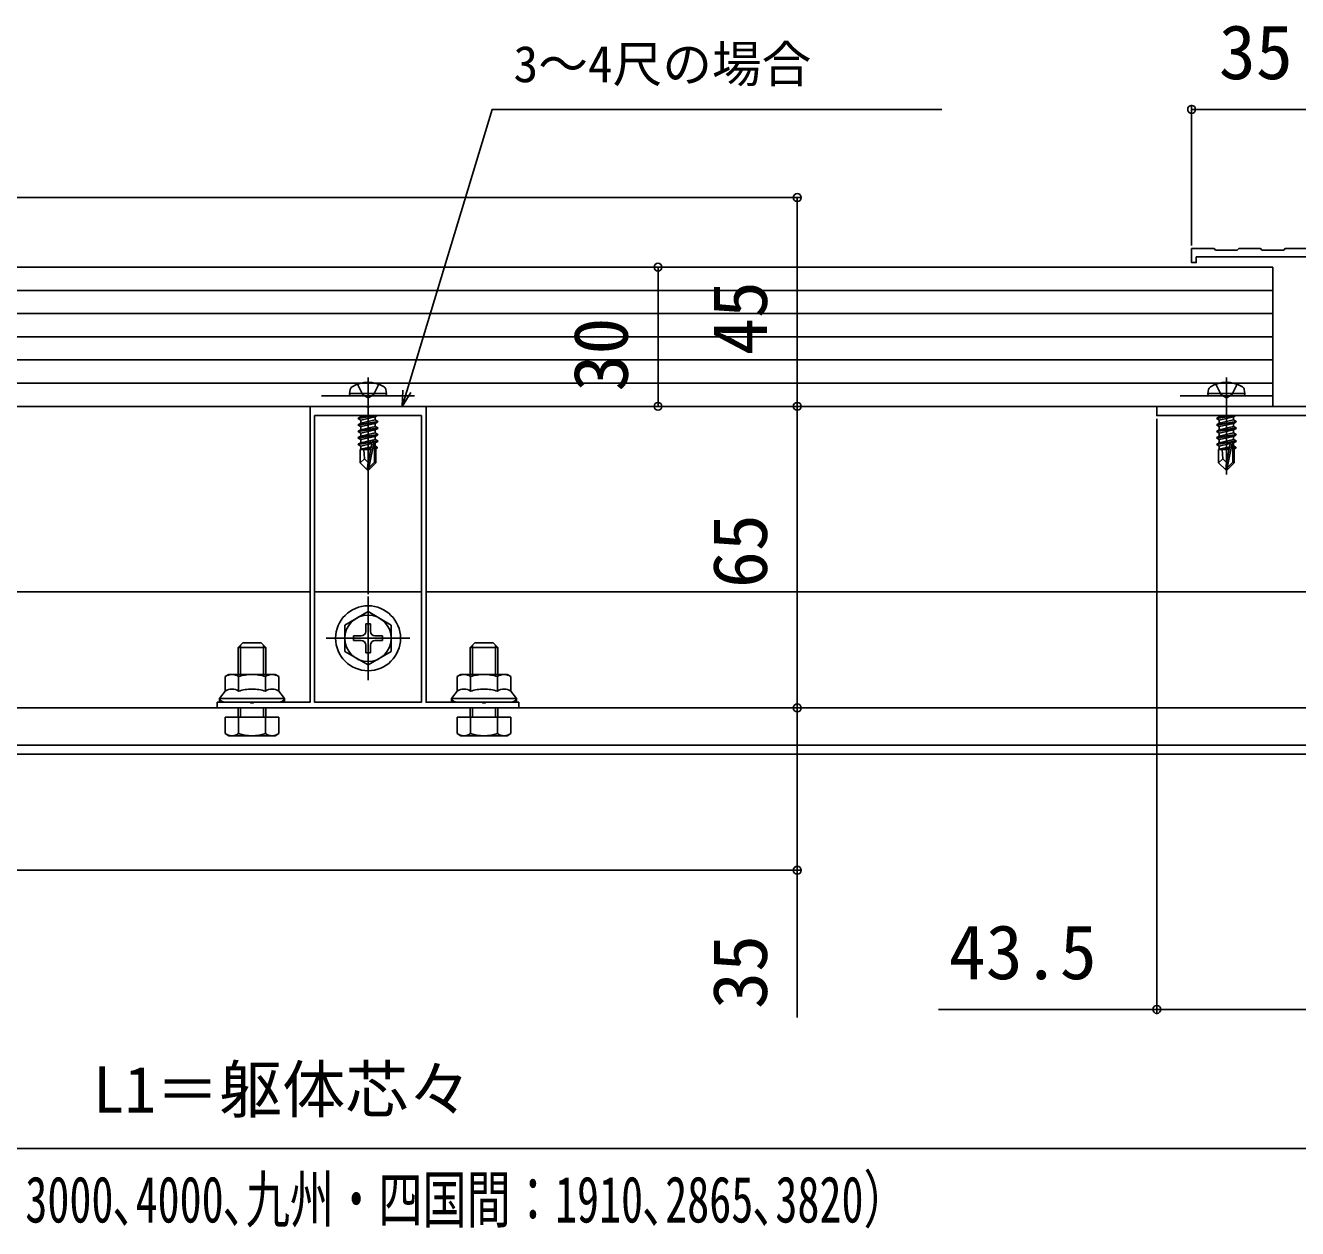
# Model space of a CAD drawing. Units: millimetres, scale not verified. Extents: x -700 to 700, y -1044 to 1038.
# Drawn here: x -137.3 to 136.8, y 161.8 to 421.1 of the extents above; entities that cross this region are included whole.
import ezdxf
from ezdxf.enums import TextEntityAlignment as Align

# ---------------------------------------------------------------- set-up
doc = ezdxf.new("R2010")
doc.units = ezdxf.units.MM
doc.header["$LTSCALE"] = 6
for name, color, linetype in [('0-2_YKK_11', 7, 'Continuous'), ('0-3_YKK_12', 2, 'Continuous'), ('0-4_YKK_13', 4, 'Continuous'), ('0-5_YKK_D', 6, 'Continuous')]:
    doc.layers.add(name, color=color, linetype=linetype)
doc.styles.add('ＭＳ ゴシック', font='')
doc.styles.get('ＭＳ ゴシック').set_extended_font_data('MS Gothic')

msp = doc.modelspace()

# ---------------------------------------------------------------- linework, layer by layer
at = {"layer": '0-2_YKK_11'}
for points in [[(141.6, 371.233), (115, 371.233), (115, 370.033), (114, 370.033), (114, 373.033), (118.85, 373.033), (119.15, 372.733), (123.85, 372.733), (124.15, 373.033), (128.85, 373.033), (129.15, 372.733), (133.85, 372.733), (134.15, 373.033), (138.85, 373.033)], [(149, 337.033), (106.5, 337.033), (106.5, 339.033), (149, 339.033)]]:
    msp.add_lwpolyline(points, dxfattribs=at)
for points in [[(-31, 274.033), (-96, 274.033), (-96, 275.233), (-88.958, 275.233), (-88.775, 275.113), (-88.225, 275.113), (-88.042, 275.233), (-76, 275.233), (-76, 339.033), (-63.958, 339.033), (-63.775, 338.913), (-63.225, 338.913), (-63.042, 339.033), (-51, 339.033), (-51, 275.233), (-38.958, 275.233), (-38.775, 275.113), (-38.225, 275.113), (-38.042, 275.233), (-31, 275.233)], [(-75, 337.033), (-75, 275.233), (-52, 275.233), (-52, 337.033)]]:
    msp.add_lwpolyline(points, close=True, dxfattribs=at)
at = {"layer": '0-3_YKK_12'}
for p, q in [((-76, 299.033), (-313.5, 299.033)), ((-52, 299.033), (-75, 299.033))]:
    msp.add_line(p, q, dxfattribs=at)
for points in [[(296.5, 264.033), (186.5, 264.033), (-313.5, 264.033), (-313.5, 299.033)], [(296.5, 299.033), (186.5, 299.033), (-51, 299.033)], [(296.5, 274.033), (186.5, 274.033), (-313.5, 274.033)], [(296.5, 266.033), (186.5, 266.033), (-313.5, 266.033)]]:
    msp.add_lwpolyline(points, dxfattribs=at)
at = {"layer": '0-4_YKK_13'}
for p, q in [((131.5, 369.033), (-258.5, 369.033)), ((131.5, 339.033), (131.5, 369.033)), ((131.5, 364.033), (-258.5, 364.033)), ((131.5, 359.033), (-258.5, 359.033)), ((131.5, 354.033), (-258.5, 354.033)), ((131.5, 349.033), (-258.5, 349.033)), ((131.5, 344.033), (-258.5, 344.033)), ((-63.5, 345.233), (-63.5, 324.333)), ((121.5, 345.233), (121.5, 324.333)), ((-73.5, 341.333), (-53.5, 341.333)), ((-67.5, 341.833), (-67.359, 342.636)), ((-59.5, 341.833), (-67.5, 341.833)), ((-67.5, 341.833), (-67.412, 341.333)), ((-59.588, 341.333), (-67.412, 341.333)), ((-59.5, 341.833), (-59.641, 342.636)), ((-59.5, 341.833), (-59.588, 341.333)), ((131.5, 341.333), (111.5, 341.333)), ((117.5, 341.833), (117.641, 342.635)), ((125.5, 341.833), (117.5, 341.833)), ((117.5, 341.833), (117.588, 341.333)), ((125.412, 341.333), (117.588, 341.333)), ((125.5, 341.833), (125.359, 342.635)), ((125.5, 341.833), (125.412, 341.333)), ((131.5, 339.033), (-258.5, 339.033)), ((-61.7, 337.033), (-65.6, 336.383)), ((-65.6, 336.483), (-62.3, 337.033)), ((-65.6, 336.483), (-65.05, 336.801)), ((-65.6, 336.483), (-65.6, 336.383)), ((-65.6, 336.383), (-65.05, 336.066)), ((-65.6, 335.083), (-61.4, 335.783)), ((-61.4, 335.683), (-65.6, 334.983)), ((-65.6, 335.083), (-65.05, 335.401)), ((-65.6, 335.083), (-65.6, 334.983)), ((-65.6, 334.983), (-65.05, 334.666)), ((-64.021, 337.033), (-65.05, 336.801)), ((-65.05, 337.033), (-65.05, 336.801)), ((-61.95, 336.101), (-65.05, 335.401)), ((-65.05, 336.066), (-65.05, 335.401)), ((-61.95, 334.701), (-65.05, 334.001)), ((-65.05, 334.666), (-65.05, 334.001)), ((-61.95, 336.766), (-61.95, 336.101)), ((-61.4, 335.783), (-61.95, 336.101)), ((-61.95, 335.366), (-61.95, 334.701)), ((-61.4, 334.383), (-61.95, 334.701)), ((-61.4, 335.783), (-61.4, 335.683)), ((123.3, 337.033), (119.4, 336.383)), ((119.4, 336.483), (122.7, 337.033)), ((119.4, 336.483), (119.95, 336.801)), ((119.4, 336.483), (119.4, 336.383)), ((119.4, 336.383), (119.95, 336.065)), ((119.4, 335.083), (123.6, 335.783)), ((123.6, 335.683), (119.4, 334.983)), ((119.4, 335.083), (119.95, 335.401)), ((119.4, 335.083), (119.4, 334.983)), ((119.4, 334.983), (119.95, 334.665)), ((120.979, 337.033), (119.95, 336.801)), ((119.95, 337.033), (119.95, 336.801)), ((123.05, 336.101), (119.95, 335.401)), ((119.95, 336.065), (119.95, 335.401)), ((123.05, 334.701), (119.95, 334.001)), ((119.95, 334.665), (119.95, 334.001)), ((123.05, 336.765), (123.05, 336.101)), ((123.6, 335.783), (123.05, 336.101)), ((123.05, 335.365), (123.05, 334.701)), ((123.6, 334.383), (123.05, 334.701)), ((123.6, 335.783), (123.6, 335.683)), ((-65.6, 333.683), (-61.4, 334.383)), ((-61.4, 334.283), (-65.6, 333.583)), ((-65.6, 333.683), (-65.05, 334.001)), ((-65.6, 333.683), (-65.6, 333.583)), ((-65.6, 333.583), (-65.05, 333.266)), ((-65.6, 332.283), (-61.4, 332.983)), ((-61.4, 332.883), (-65.6, 332.183)), ((-65.6, 332.283), (-65.05, 332.601)), ((-65.6, 332.283), (-65.6, 332.183)), ((-65.6, 332.183), (-65.05, 331.866)), ((-61.95, 333.301), (-65.05, 332.601)), ((-65.05, 333.266), (-65.05, 332.601)), ((-61.95, 331.901), (-65.05, 331.201)), ((-65.05, 331.866), (-65.05, 331.201)), ((-61.95, 333.966), (-61.95, 333.301)), ((-61.4, 332.983), (-61.95, 333.301)), ((-61.95, 332.566), (-61.95, 331.901)), ((-61.4, 331.583), (-61.95, 331.901)), ((-61.4, 334.383), (-61.4, 334.283)), ((-61.4, 332.983), (-61.4, 332.883)), ((119.4, 333.683), (123.6, 334.383)), ((123.6, 334.283), (119.4, 333.583)), ((119.4, 333.683), (119.95, 334.001)), ((119.4, 333.683), (119.4, 333.583)), ((119.4, 333.583), (119.95, 333.265)), ((119.4, 332.283), (123.6, 332.983)), ((123.6, 332.883), (119.4, 332.183)), ((119.4, 332.283), (119.95, 332.601)), ((119.4, 332.283), (119.4, 332.183)), ((119.4, 332.183), (119.95, 331.865)), ((123.05, 333.301), (119.95, 332.601)), ((119.95, 333.265), (119.95, 332.601)), ((123.05, 331.901), (119.95, 331.201)), ((119.95, 331.865), (119.95, 331.201)), ((123.05, 333.965), (123.05, 333.301)), ((123.6, 332.983), (123.05, 333.301)), ((123.05, 332.565), (123.05, 331.901)), ((123.6, 331.583), (123.05, 331.901)), ((123.6, 334.383), (123.6, 334.283)), ((123.6, 332.983), (123.6, 332.883)), ((-65.6, 330.883), (-62.574, 331.387)), ((-62.602, 331.283), (-65.6, 330.783)), ((-65.6, 330.883), (-65.05, 331.201)), ((-65.6, 330.883), (-65.6, 330.783)), ((-65.6, 330.783), (-65.05, 330.466)), ((-65.2, 329.733), (-65.05, 329.801)), ((-65.2, 329.733), (-65.2, 326.883)), ((-62.924, 329.733), (-65.2, 329.733)), ((-62.66, 331.005), (-65.05, 330.466)), ((-65.05, 330.466), (-65.05, 329.801)), ((-62.805, 330.308), (-65.05, 329.801)), ((-62.865, 330.016), (-64.583, 329.733)), ((-62.59, 331.34), (-63.5, 326.955)), ((-62.168, 331.456), (-63.35, 325.757)), ((-62.92, 329.749), (-63.004, 329.733)), ((-62.168, 331.455), (-61.4, 331.583)), ((-61.4, 331.483), (-62.113, 331.364)), ((-61.95, 330.501), (-62.103, 330.466)), ((-62.1, 331.285), (-62.1, 327.007)), ((-61.5, 330.241), (-62.1, 330.142)), ((-61.5, 330.025), (-62.1, 329.909)), ((-61.8, 329.733), (-62.1, 329.733)), ((-61.95, 331.166), (-61.95, 330.501)), ((-61.5, 330.241), (-61.95, 330.501)), ((-61.5, 330.025), (-61.8, 329.852)), ((-61.8, 329.852), (-61.8, 326.883)), ((-61.5, 330.241), (-61.5, 330.025)), ((-61.4, 331.583), (-61.4, 331.483)), ((119.4, 330.883), (122.426, 331.387)), ((122.398, 331.283), (119.4, 330.783)), ((119.4, 330.883), (119.95, 331.201)), ((119.4, 330.883), (119.4, 330.783)), ((119.4, 330.783), (119.95, 330.465)), ((119.8, 329.733), (119.95, 329.801)), ((119.8, 329.733), (119.8, 326.883)), ((122.076, 329.733), (119.8, 329.733)), ((122.34, 331.005), (119.95, 330.465)), ((119.95, 330.465), (119.95, 329.801)), ((122.195, 330.308), (119.95, 329.801)), ((122.135, 330.016), (120.417, 329.733)), ((122.41, 331.34), (121.5, 326.955)), ((122.832, 331.456), (121.65, 325.757)), ((122.08, 329.749), (121.996, 329.733)), ((122.832, 331.455), (123.6, 331.583)), ((123.6, 331.483), (122.887, 331.364)), ((123.05, 330.501), (122.897, 330.466)), ((122.9, 331.285), (122.9, 327.007)), ((123.5, 330.241), (122.9, 330.142)), ((123.5, 330.025), (122.9, 329.909)), ((123.2, 329.733), (122.9, 329.733)), ((123.05, 331.165), (123.05, 330.501)), ((123.5, 330.241), (123.05, 330.501)), ((123.5, 330.025), (123.2, 329.852)), ((123.2, 329.852), (123.2, 326.883)), ((123.5, 330.241), (123.5, 330.025)), ((123.6, 331.583), (123.6, 331.483)), ((-64.243, 327.686), (-65.2, 326.883)), ((-63.65, 325.333), (-65.2, 326.883)), ((-63.5, 326.955), (-63.65, 325.333)), ((-63.5, 326.955), (-63.5, 325.333)), ((-62.1, 327.007), (-63.35, 325.757)), ((-63.35, 325.333), (-61.8, 326.883)), ((-61.8, 326.883), (-62.1, 327.007)), ((120.757, 327.686), (119.8, 326.883)), ((121.35, 325.333), (119.8, 326.883)), ((121.5, 326.955), (121.35, 325.333)), ((121.5, 326.955), (121.5, 325.333)), ((122.9, 327.007), (121.65, 325.757)), ((121.65, 325.333), (123.2, 326.883)), ((123.2, 326.883), (122.9, 327.007)), ((-63.65, 325.333), (-63.35, 325.333)), ((-63.35, 325.757), (-63.35, 325.333)), ((121.35, 325.333), (121.65, 325.333)), ((121.65, 325.757), (121.65, 325.333)), ((-63.5, 280.033), (-63.5, 298.033)), ((-63.5, 294.783), (-68.5, 291.896)), ((-63.5, 294.783), (-58.5, 291.896)), ((-68.5, 291.896), (-68.5, 286.17)), ((-64, 292.183), (-64, 290.533)), ((-63, 292.183), (-64, 292.183)), ((-63, 292.183), (-63, 290.533)), ((-58.5, 286.17), (-58.5, 291.896)), ((-72.5, 289.033), (-54.5, 289.033)), ((-66.65, 289.533), (-65, 289.533)), ((-66.65, 289.533), (-66.65, 288.533)), ((-66.65, 288.533), (-65, 288.533)), ((-62, 289.533), (-60.35, 289.533)), ((-62, 288.533), (-60.35, 288.533)), ((-60.35, 288.533), (-60.35, 289.533)), ((-85.5, 287.033), (-91.5, 287.033)), ((-90.96, 281.233), (-90.96, 287.573)), ((-86.04, 281.233), (-86.04, 287.573)), ((-63.5, 283.283), (-68.5, 286.17)), ((-64, 287.533), (-64, 285.883)), ((-64, 285.883), (-63, 285.883)), ((-63.5, 283.283), (-58.5, 286.17)), ((-63, 287.533), (-63, 285.883)), ((-35.5, 287.033), (-41.5, 287.033)), ((-40.96, 281.233), (-40.96, 287.573)), ((-36.04, 281.233), (-36.04, 287.573)), ((-93.5, 281.233), (-94.274, 280.786)), ((-94.274, 277.633), (-94.274, 280.786)), ((-88.5, 281.233), (-93.5, 281.233)), ((-91.387, 277.633), (-91.387, 280.786)), ((-88.5, 281.233), (-83.5, 281.233)), ((-85.613, 277.633), (-85.613, 280.786)), ((-83.5, 281.233), (-82.726, 280.786)), ((-82.726, 277.633), (-82.726, 280.786)), ((-43.5, 281.233), (-44.274, 280.786)), ((-44.274, 277.633), (-44.274, 280.786)), ((-38.5, 281.233), (-43.5, 281.233)), ((-41.387, 277.633), (-41.387, 280.786)), ((-38.5, 281.233), (-33.5, 281.233)), ((-35.613, 277.633), (-35.613, 280.786)), ((-33.5, 281.233), (-32.726, 280.786)), ((-32.726, 277.633), (-32.726, 280.786)), ((-95.5, 275.233), (-95.5, 276.033)), ((-88.5, 275.233), (-95.5, 275.233)), ((-88.5, 275.233), (-81.5, 275.233)), ((-81.5, 275.233), (-81.5, 276.033)), ((-45.5, 275.233), (-45.5, 276.033)), ((-38.5, 275.233), (-45.5, 275.233)), ((-38.5, 275.233), (-31.5, 275.233)), ((-31.5, 275.233), (-31.5, 276.033)), ((-94.274, 272.033), (-94.274, 268.48)), ((-91.5, 272.033), (-91.5, 274.033)), ((-91.387, 272.033), (-91.387, 268.48)), ((-90.96, 272.033), (-90.96, 274.033)), ((-86.04, 272.033), (-86.04, 274.033)), ((-85.613, 272.033), (-85.613, 268.48)), ((-85.5, 272.033), (-85.5, 274.033)), ((-44.274, 272.033), (-44.274, 268.48)), ((-41.5, 272.033), (-41.5, 274.033)), ((-41.387, 272.033), (-41.387, 268.48)), ((-40.96, 272.033), (-40.96, 274.033)), ((-36.04, 272.033), (-36.04, 274.033)), ((-35.613, 272.033), (-35.613, 268.48)), ((-35.5, 272.033), (-35.5, 274.033)), ((-93.5, 268.033), (-94.274, 268.48)), ((-83.5, 268.033), (-93.5, 268.033)), ((-83.5, 268.033), (-82.726, 268.48)), ((-43.5, 268.033), (-44.274, 268.48)), ((-33.5, 268.033), (-43.5, 268.033)), ((-33.5, 268.033), (-32.726, 268.48))]:
    msp.add_line(p, q, dxfattribs=at)
for points in [[(-65.8, 343.813), (-64.645, 341.496), (-63.5, 340.887)], [(-61.2, 343.813), (-62.355, 341.496), (-63.5, 340.887)], [(119.2, 343.812), (120.355, 341.496), (121.5, 340.887)], [(123.8, 343.812), (122.645, 341.496), (121.5, 340.887)], [(-61.487, 337.033), (-61.95, 336.766), (-65.05, 336.066)], [(-61.4, 335.683), (-61.95, 335.366), (-65.05, 334.666)], [(123.513, 337.033), (123.05, 336.765), (119.95, 336.065)], [(123.6, 335.683), (123.05, 335.365), (119.95, 334.665)], [(-61.4, 334.283), (-61.95, 333.966), (-65.05, 333.266)], [(-61.4, 332.883), (-61.95, 332.566), (-65.05, 331.866)], [(123.6, 334.283), (123.05, 333.965), (119.95, 333.265)], [(123.6, 332.883), (123.05, 332.565), (119.95, 331.865)], [(-63.5, 326.955), (-64.243, 327.686), (-64.4, 329.733)], [(-61.4, 331.483), (-61.95, 331.166), (-62.1, 331.132)], [(121.5, 326.955), (120.757, 327.686), (120.6, 329.733)], [(123.6, 331.483), (123.05, 331.165), (122.9, 331.132)], [(-91.5, 281.233), (-91.5, 287.033), (-90.5, 288.033)], [(-85.5, 281.233), (-85.5, 287.033), (-86.5, 288.033), (-90.5, 288.033)], [(-41.5, 281.233), (-41.5, 287.033), (-40.5, 288.033)], [(-35.5, 281.233), (-35.5, 287.033), (-36.5, 288.033), (-40.5, 288.033)], [(-88.5, 276.033), (-95.5, 276.033), (-94.274, 277.633)], [(-88.5, 276.033), (-81.5, 276.033), (-82.726, 277.633)], [(-38.5, 276.033), (-45.5, 276.033), (-44.274, 277.633)], [(-38.5, 276.033), (-31.5, 276.033), (-32.726, 277.633)], [(-94.274, 272.033), (-82.726, 272.033), (-82.726, 268.48)], [(-44.274, 272.033), (-32.726, 272.033), (-32.726, 268.48)]]:
    msp.add_lwpolyline(points, dxfattribs=at)
for radius in [7, 5]:
    msp.add_circle((-63.5, 289.033), radius, dxfattribs=at)
for centre, radius, start, end in [((-66.472, 342.479), 0.9, 122.05588, 170), ((-63.5, 337.733), 6.5, 57.94412, 122.05588), ((-60.528, 342.479), 0.9, 10, 57.94412), ((118.528, 342.479), 0.9, 122.05588, 170), ((121.5, 337.733), 6.5, 57.94412, 122.05588), ((124.472, 342.479), 0.9, 10, 57.94412), ((-62.348, 331.285), 0.248, 0, 167.19096), ((122.652, 331.285), 0.248, 0, 167.19096), ((-65, 290.533), 1, 270, 0), ((-65, 287.533), 1, 0, 90), ((-62, 290.533), 1, 180, 270), ((-62, 287.533), 1, 90, 180), ((-92.83, 278.677), 2.556, 55.61575, 124.38425), ((-88.5, 271.68), 9.553, 90, 107.58795), ((-88.5, 271.68), 9.553, 72.41205, 90), ((-84.17, 278.677), 2.556, 55.61575, 124.38425), ((-42.83, 278.677), 2.556, 55.61575, 124.38425), ((-38.5, 271.68), 9.553, 90, 107.58795), ((-38.5, 271.68), 9.553, 72.41205, 90), ((-34.17, 278.677), 2.556, 55.61575, 124.38425), ((-92.83, 275.524), 2.556, 55.61575, 124.38425), ((-88.5, 268.526), 9.553, 90, 107.58795), ((-88.5, 268.526), 9.553, 72.41205, 90), ((-84.17, 275.524), 2.556, 55.61575, 124.38425), ((-42.83, 275.524), 2.556, 55.61575, 124.38425), ((-38.5, 268.526), 9.553, 90, 107.58795), ((-38.5, 268.526), 9.553, 72.41205, 90), ((-34.17, 275.524), 2.556, 55.61575, 124.38425), ((-92.83, 270.589), 2.556, 235.61575, 304.38425), ((-88.5, 277.586), 9.553, 252.41205, 287.58795), ((-84.17, 270.589), 2.556, 235.61575, 304.38425), ((-42.83, 270.589), 2.556, 235.61575, 304.38425), ((-38.5, 277.586), 9.553, 252.41205, 287.58795), ((-34.17, 270.589), 2.556, 235.61575, 304.38425)]:
    msp.add_arc(centre, radius, start, end, dxfattribs=at)
for centre, start_param, end_param in [((-94, 276.033), 3.1415927, 4.712389), ((-83, 276.033), 4.712389, 6.2831853), ((-44, 276.033), 3.1415927, 4.712389), ((-33, 276.033), 4.712389, 6.2831853)]:
    msp.add_ellipse(centre, major_axis=(1.5, 0), ratio=0.533333, start_param=start_param, end_param=end_param, dxfattribs=at)
at = {"layer": '0-5_YKK_D'}
for p, q in [((114, 373.733), (114, 404.033)), ((149, 403.033), (114, 403.033)), ((-277, 384.033), (30, 384.033)), ((29, 339.033), (29, 384.033)), ((-21, 369.033), (0, 369.033)), ((-1, 339.033), (-1, 369.033)), ((-21, 339.033), (30, 339.033)), ((-21, 339.033), (0, 339.033)), ((-21, 339.033), (30, 339.033)), ((29, 274.033), (29, 339.033)), ((106.5, 336.333), (106.5, 208.033)), ((-63.5, 324.333), (-63.5, 298.533)), ((-303.5, 274.033), (30, 274.033)), ((-21, 274.033), (30, 274.033)), ((-344.3, 239.033), (30, 239.033)), ((-299.5, 179.033), (172.5, 179.033))]:
    msp.add_line(p, q, dxfattribs=at)
for points in [[(-56.136, 339.033), (-55.151, 342.287), (-36.76, 403.033), (60.198, 403.033)], [(-54.279, 342.023), (-56.136, 339.033), (-56.023, 342.551)], [(29, 274.033), (29, 239.033), (29, 207.324)], [(150, 209.033), (106.5, 209.033), (59.464, 209.033)]]:
    msp.add_lwpolyline(points, dxfattribs=at)
for centre in [(114, 403.033), (29, 384.033), (-1, 369.033), (-1, 339.033), (29, 339.033), (29, 339.033), (29, 274.033), (29, 274.033), (29, 239.033), (106.5, 209.033)]:
    msp.add_circle(centre, 0.85, dxfattribs=at)

# ---------------------------------------------------------------- texts
at = {"layer": '0-5_YKK_D', "style": 'ＭＳ ゴシック'}
for s, height, p in [('35', 11.73, (119.864, 406.033)), ('3～4尺の場合', 7.845, (-32.15, 406.553)), ('43.5', 11.73, (61.645, 212.033)), ('L1＝躯体芯々', 9.971, (-122.768, 183.81))]:
    msp.add_text(s, height=height, dxfattribs=at).set_placement(p, align=Align.BOTTOM_LEFT)
for s, p in [('45', (26, 350.078)), ('30', (-4, 342.215)), ('65', (26, 299.851)), ('35', (26, 209.142))]:
    msp.add_text(s, height=11.73, rotation=90, dxfattribs=at).set_placement(p, align=Align.BOTTOM_LEFT)
at = {"layer": '0-5_YKK_D', "style": 'ＭＳ ゴシック', "width": 0.7}
msp.add_text('（関東間：1820､2730､3640､MM：2000､3000､4000､九州・四国間：1910､2865､3820）', height=9.971, dxfattribs=at).set_placement((-298.985, 160.115), align=Align.BOTTOM_LEFT)

doc.saveas('drawing.dxf')
